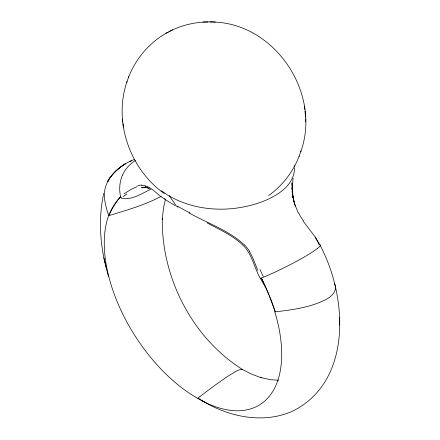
<?xml version="1.0" encoding="UTF-8"?>
<svg xmlns="http://www.w3.org/2000/svg" width="440" height="440" viewBox="0 0 440 440"><rect width="100%" height="100%" fill="white"/><g stroke="black" fill="none" stroke-linecap="round" stroke-linejoin="round"><path stroke-width="0.66" d="M315.92 238.046C347.573 289.504 355.146 381.348 291.5 411.653C260.942 424.694 224.521 415.938 198.017 397.969L214.913 385.297L227.81 376.277L236.715 370.909L240.433 369.364L242.374 369.441L251.801 374.248L261.19 377.74L260.298 377.432L270.397 379.687L278.746 380.243M210.056 22C273.609 21.104 322.229 92.763 300.724 151.855M293.062 178.162L292.276 188.771L291.984 182.903L292.529 193.132L291.962 187.814L293.111 197.5L292.105 191.417L294.014 201.823L292.611 195.663L295.229 206.069M103.752 193.243C99.072 214.456 99.666 236.583 103.857 257.824L108.405 276.557M127.072 81.4C113.102 121.693 129.828 169.131 164.296 193.611M128.601 77.198C135.988 58.069 150.249 41.52 168.46 31.972M268.565 195.624C282.365 185.812 293.095 171.831 299.195 156.052M126.731 82.352L128.805 76.615M298.991 156.64L301.065 150.898M161.101 196.367C144.639 205.167 126.517 210.21 108.768 215.694C111.304 208.632 115.588 202.29 120.571 196.735A41.877 33.897 47.1 0 1 122.48 175.06M109.12 214.737L112.899 207.323L118.069 199.606M107.564 181.555C111.92 174.059 118.349 167.998 125.763 163.554C118.399 168.036 111.843 174.009 107.564 181.555C113.421 171.248 123.371 163.73 134.31 159.478M108.092 181.225C101.453 191.648 105.089 204.87 108.768 215.694M108.279 180.961L108.884 180.186M118.536 199.111L120.571 196.735L121.743 198.429C132.105 200.321 141.856 193.375 150.926 189.228M124.053 193.837L130.587 189.695L136.923 186.692M169.835 31.262C183.739 23.997 199.705 21.203 215.298 22.011M165.913 33.303L172.579 29.826M129.261 161.766L131.72 160.512M207.119 222.877C220.748 230.406 235.934 236.615 246.24 248.76C252.703 257.725 254.975 268.851 260.326 278.438L261.448 278.069L265.26 286.253L271.365 300.614L275.275 311.828C291.896 309.942 308.93 307.643 324.192 300.405C330.462 297.666 338.734 290.796 334.213 283.277M145.662 186.857L142.466 187.875L144.347 187.352L141.504 187.776L146.146 187.11L143.291 187.49L146.487 187.589L148.77 188.21M141.631 185.405C151.382 185.136 157.124 195.641 165.446 199.265L163.548 207.642L162.25 219.445L162.283 218.328C161.348 277.437 192.143 337.695 242.374 369.441M202.928 22.006L207.928 22.017M204.369 402.034L201.421 400.56M147.24 187.715L149.672 188.914M189.019 212.872C207.565 223.438 228.888 230.186 244.591 245.135M167.216 194.816C196.07 212.372 233.31 213.12 264.314 200.893C278.223 195.124 294.729 184.718 294.503 167.728M166.81 194.552L161.359 190.724M178.09 207.191L176.149 205.788L169.725 196.334A5.759 3.322 -60 0 1 169.323 195.58M303.045 220.968L315.43 237.259M260.326 278.438L265.749 287.623M249.667 251.785L252.615 257.56L257.901 270.474M298.337 213.059L294.333 203.313M261.448 278.069L268.835 294.355M269.335 295.812L275.275 311.828M293.766 201.707L294.047 202.51M103.857 257.824L105.98 267.108M294.289 165.6L294.421 166.661M304.452 106.183L304.838 109.412M305.03 111.232L305.498 117.211M122.408 119.037L122.766 122.023M122.964 123.838L123.343 127.067M305.564 119.114L305.663 121.847M339.548 325.116L339.367 317.345M274.742 311.74A125.493 68.635 58.2 0 1 198.044 398.585M315.166 237.435A56.502 55.248 -89.5 0 1 319.105 244.75M319.688 244.657A41.888 4.483 -25.6 0 1 317.532 248.413M317.416 248.463A49.28 5.269 -25.6 0 1 283.514 268.037A41.877 4.483 -25.6 0 1 261.52 278.014M263.285 276.524A56.491 23.875 66.7 0 1 260.089 269.582M198.044 398.574A125.493 69.746 57.5 0 1 108.642 215.578M303.364 220.776A35.723 21.621 52.3 0 1 298.711 213.004M189.943 212.993A74.443 9.477 24.8 0 1 177.337 206.09M175.032 205.502A74.443 9.939 24.4 0 1 164.307 198.891M244.684 245.053A35.464 33.495 41.6 0 1 249.772 251.73M122.529 175.093A49.28 39.892 47.1 0 1 135.443 160.507M123.134 196.697A55.798 18.09 -13.2 0 1 126.891 193.974M137.489 186.016A35.745 9.185 -40.7 0 1 142.027 185.004"/></g></svg>
